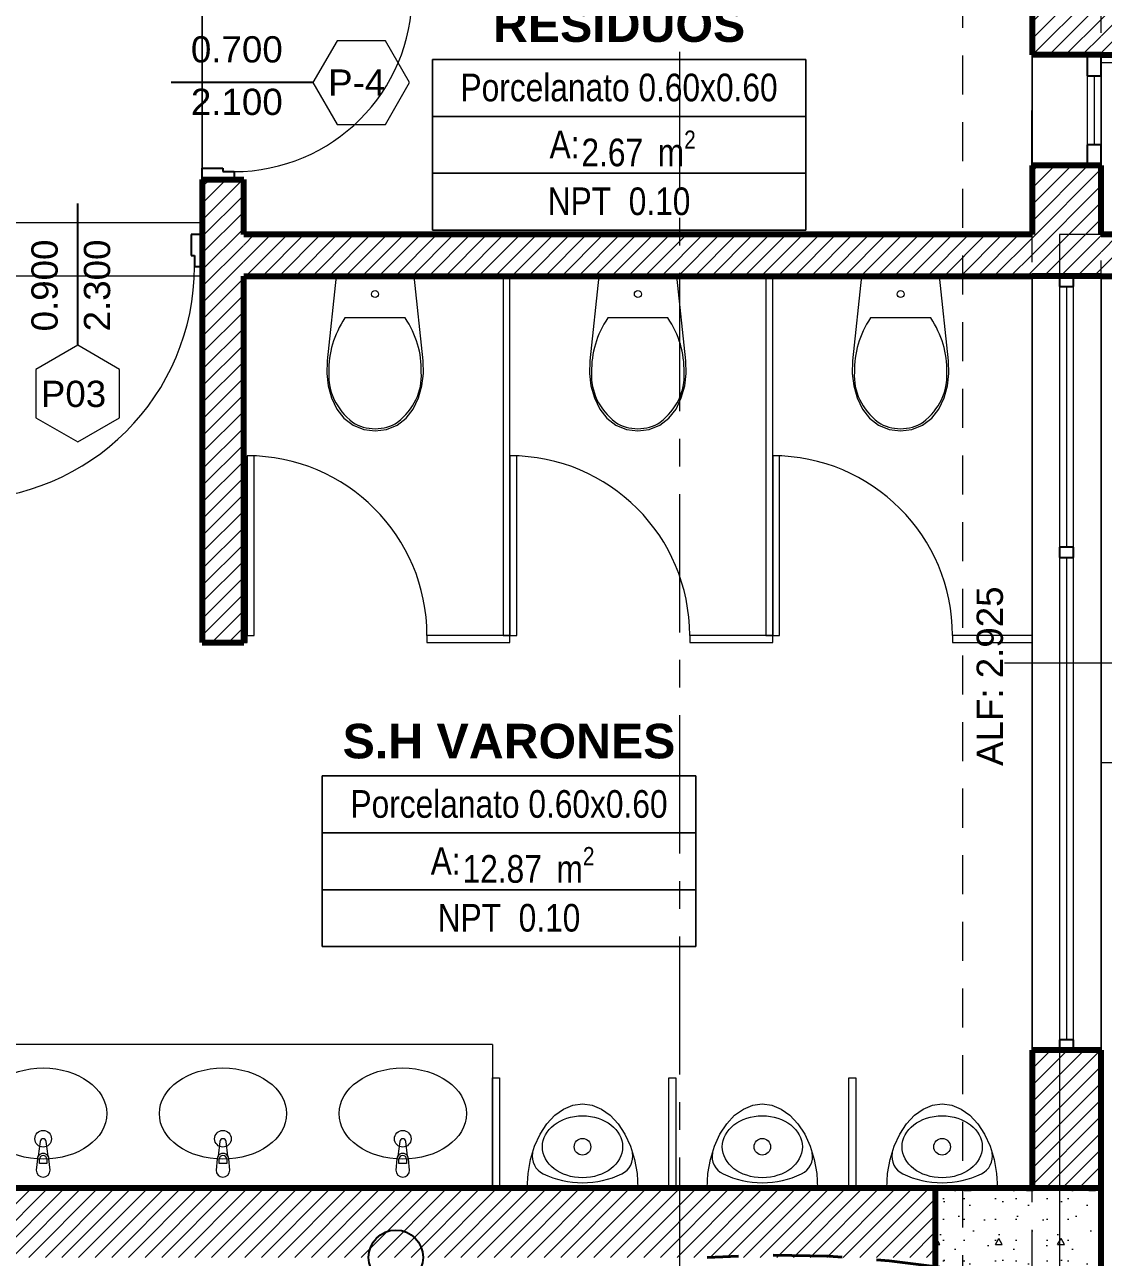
# Model space of a CAD drawing. Header units: inches. Extents: x -38 to 5698, y -33 to 92.
# Drawn here: x 47.678 to 51.578, y 11.45 to 15.91 of the extents above; entities that cross this region are included whole.
import ezdxf

# ---------------------------------------------------------------- set-up
doc = ezdxf.new("R2010")
doc.units = ezdxf.units.IN
doc.header["$MEASUREMENT"] = 0
doc.set_wipeout_variables(frame=1)
for name, pattern in [('Hidden Line', [0.195611, 0.141111, -0.0545]), ('HIDDENX2', [0.75, 0.5, -0.25]), ('Punto & Raya', [0.65, 0.5, -0.075, 0, -0.075]), ('Rayas', [0.282222, 0.141111, -0.141111]), ('Wipeout_Contour', [1, 0, -1])]:
    doc.linetypes.add(name, pattern=pattern)
for name, color, linetype in [('02 _ ARQ _ ALB _ Ejes Generales', 7, 'Continuous'), ('02 _ ARQ _ ZON _ Espacio.3D', 7, 'Continuous'), ('08 _ STR _ EXT _ 06 Columnas', 7, 'Continuous'), ('08 _ STR _ EXT _ 07 Losa Aligerada', 7, 'Continuous'), ('08 _ STR _ EXT _ 09 Vigas', 7, 'Continuous'), ('08 _ STR _ EXT _ 10 Vereda Exterior', 7, 'Continuous'), ('ESQUEMAS', 7, 'Continuous'), ('Estructura - 04 MURO', 253, 'Continuous'), ('Interior - Sanitarios', 7, 'Continuous'), ('Marcador - Secciones', 251, 'Continuous')]:
    doc.layers.add(name, color=color, linetype=linetype)
doc.layers.add('TOMA', color=140, linetype='Continuous', lineweight=40)
doc.styles.add('Estilo_Generado_4', font='swisse.ttf')
doc.styles.add('Estilo_Generado_8', font='arialbd.ttf')
doc.styles.add('Estilo_Generado_9', font='ARIALN.TTF')
pattern_1 = [(45, (0, 0), (-0.030052038, 0.030052038), [])]

msp = doc.modelspace()

# ---------------------------------------------------------------- hatches: boundary and pattern name
at = {"layer": '08 _ STR _ EXT _ 10 Vereda Exterior', "linetype": 'Continuous', "lineweight": 13}
h = msp.add_hatch(dxfattribs=at)
h.set_pattern_fill('RETÍCULA_100X100_0002', color=251, style=0, pattern_type=2)
h.set_pattern_definition([(360, (3.7574, 18.3027), (0, 2.53199), []), (90, (3.7574, 18.3027), (-3.6, 0), [])])
h.paths.add_polyline_path([(2.17, 3.6213), (4.2913, 1.5), (9.32, 1.5), (9.32, 6.5), (40.52, 6.5), (40.52, 1.5), (52.92, 1.5), (52.92, 19.0859), (51.57, 19.0859), (51.57, 7.2), (9.07, 7.2), (9.07, 7.85), (6.5201, 7.85, -0.414214), (6.2701, 8.1), (6.2701, 8.85, -0.414213), (6.5201, 9.1), (9.07, 9.1), (9.07, 12), (6.5201, 12, -0.414214), (6.2701, 12.25), (6.2701, 13, -0.414213), (6.5201, 13.25), (9.07, 13.25), (9.07, 16.15), (6.5201, 16.15, -0.414214), (6.2701, 16.4), (6.2701, 17.15, -0.414213), (6.5201, 17.4), (8.77, 17.4), (8.7706, 21.0499), (2.17, 21.0499)])

# ---------------------------------------------------------------- linework, layer by layer
at = {"layer": '02 _ ARQ _ ZON _ Espacio.3D', "color": 252, "linetype": 'Continuous', "lineweight": 13}
for p, q in [((50.5023, 15.7837), (49.152, 15.7837)), ((49.152, 15.7837), (49.152, 15.166)), ((49.152, 15.7837), (50.5023, 15.7837)), ((49.152, 15.5778), (49.152, 15.7837)), ((50.5023, 15.166), (50.5023, 15.7837)), ((50.5023, 15.7837), (50.5023, 15.5778)), ((50.5023, 15.5778), (49.152, 15.5778)), ((49.152, 15.5778), (50.5023, 15.5778)), ((49.152, 15.3719), (49.152, 15.5778)), ((50.5023, 15.5778), (50.5023, 15.3719)), ((50.5023, 15.3719), (49.152, 15.3719)), ((49.152, 15.3719), (50.5023, 15.3719)), ((49.152, 15.166), (49.152, 15.3719)), ((50.5023, 15.3719), (50.5023, 15.166)), ((49.152, 15.166), (50.5023, 15.166)), ((50.5023, 15.166), (49.152, 15.166)), ((50.1044, 13.1917), (48.7541, 13.1917)), ((48.7541, 13.1917), (48.7541, 12.574)), ((48.7541, 13.1917), (50.1044, 13.1917)), ((48.7541, 12.9858), (48.7541, 13.1917)), ((50.1044, 12.574), (50.1044, 13.1917)), ((50.1044, 13.1917), (50.1044, 12.9858)), ((50.1044, 12.9858), (48.7541, 12.9858)), ((48.7541, 12.9858), (50.1044, 12.9858)), ((48.7541, 12.7799), (48.7541, 12.9858)), ((50.1044, 12.9858), (50.1044, 12.7799)), ((50.1044, 12.7799), (48.7541, 12.7799)), ((48.7541, 12.7799), (50.1044, 12.7799)), ((48.7541, 12.574), (48.7541, 12.7799)), ((50.1044, 12.7799), (50.1044, 12.574)), ((48.7541, 12.574), (50.1044, 12.574)), ((50.1044, 12.574), (48.7541, 12.574))]:
    msp.add_line(p, q, dxfattribs=at)
at = {"layer": '02 _ ARQ _ ZON _ Espacio.3D', "color": 254, "linetype": 'Continuous', "lineweight": 0, "flags": 128}
msp.add_lwpolyline([(43.47, 17.4), (44.57, 17.4), (44.57, 16.25), (45.7699, 16.25), (45.7699, 15.5372), (47.42, 15.5372), (47.42, 15.1937), (48.32, 15.1937), (48.32, 15.5372), (48.32, 17.1), (47.82, 17.1), (47.82, 19.05)], dxfattribs=at)
at = {"layer": '02 _ ARQ _ ZON _ Espacio.3D', "color": 9, "linetype": 'Continuous', "lineweight": 5, "flags": 128}
for points in [[(48.47, 15.1499), (51.3199, 15.1499), (51.32, 16.0499), (48.32, 16.0499), (48.32, 15.3499), (48.47, 15.3499)], [(47.42, 14.9999), (47.42, 11.7), (51.32, 11.7), (51.32, 14.9999)]]:
    msp.add_lwpolyline(points, close=True, dxfattribs=at)
at = {"layer": '08 _ STR _ EXT _ 07 Losa Aligerada', "color": 7, "linetype": 'Rayas', "lineweight": 18, "flags": 128}
msp.add_lwpolyline([(8.17, 27.9392), (7.67, 27.9392), (7.67, 5.8), (25.2353, 5.8), (25.2353, 7.2), (30.4315, 7.2), (30.4315, 6.0005), (37.07, 6.0005), (37.07, 3.3753), (44.57, 3.3753), (44.57, 6.05), (52.32, 6.05), (52.32, 14.9999), (51.57, 14.9999), (51.57, 15.1499), (51.57, 15.7999), (51.57, 18.1001), (51.57, 18.1001), (51.57, 20.35), (46.67, 20.35), (46.67, 22.35), (46.67, 22.6), (46.67, 24.5), (46.67, 24.75), (46.67, 26.75), (51.57, 26.75), (51.57, 29.7), (51.57, 29.7), (51.57, 35.2005), (52.37, 35.2005), (52.52, 35.2005), (52.52, 41.1), (38.9553, 41.1), (38.9553, 40.8001), (34.0478, 40.8001), (34.0478, 40.5001), (23.37, 40.5001), (23.37, 43.8736), (16.2699, 43.8736), (16.2699, 39.9), (11.1201, 39.9), (11.1201, 40.95), (8.02, 40.95), (8.02, 37.7), (9.07, 37.7), (9.07, 33.9), (8.17, 33.9)], close=True, dxfattribs=at)
at = {"layer": '08 _ STR _ EXT _ 07 Losa Aligerada', "color": 7, "linetype": 'Continuous', "lineweight": 18, "flags": 128}
msp.add_lwpolyline([(9.07, 7.2), (51.57, 7.2), (51.57, 39.9), (9.07, 39.9)], dxfattribs=at)
at = {"layer": '08 _ STR _ EXT _ 10 Vereda Exterior', "color": 7, "linetype": 'Continuous', "lineweight": 18, "flags": 128}
msp.add_lwpolyline([(40.52, 1.5), (52.92, 1.5), (52.92, 19.0859), (51.57, 19.0859), (51.57, 7.2), (9.07, 7.2)], dxfattribs=at)
at = {"layer": 'Estructura - 04 MURO', "color": 152, "linetype": 'Continuous', "lineweight": 25}
for p, q in [((48.72, 15.6999), (48.2075, 15.6999)), ((47.87, 14.7499), (47.87, 15.2624))]:
    msp.add_line(p, q, dxfattribs=at)
at = {"layer": 'Estructura - 04 MURO', "color": 165, "linetype": 'Continuous', "lineweight": 25}
for p, q in [((51.52, 15.7249), (51.57, 15.7249)), ((51.57, 15.4749), (51.52, 15.4749)), ((48.32, 15.3899), (48.395, 15.3899)), ((48.395, 15.3899), (48.395, 15.3779)), ((48.395, 15.3779), (48.435, 15.3779)), ((48.28, 15.1499), (48.28, 15.0749)), ((48.28, 15.0749), (48.292, 15.0749)), ((48.292, 15.0749), (48.292, 15.0349)), ((51.42, 14.9624), (51.47, 14.9624)), ((51.47, 14.0188), (51.42, 14.0188)), ((51.42, 14.0188), (51.42, 14)), ((51.47, 14), (51.47, 14.0188)), ((51.42, 14), (51.42, 13.9813)), ((51.42, 13.9813), (51.47, 13.9813)), ((51.47, 13.9813), (51.47, 14)), ((51.47, 12.2375), (51.42, 12.2375))]:
    msp.add_line(p, q, dxfattribs=at)
at = {"layer": 'Estructura - 04 MURO', "color": 165, "linetype": 'Continuous', "lineweight": 15}
for p, q in [((51.52, 15.7249), (51.52, 15.4749)), ((51.545, 15.7249), (51.545, 15.4749)), ((51.57, 15.4749), (51.57, 15.7249)), ((51.42, 14.9624), (51.42, 14.0188)), ((51.445, 14.9624), (51.445, 14.0188)), ((51.47, 14.0188), (51.47, 14.9624)), ((51.42, 13.9813), (51.42, 12.2375)), ((51.445, 13.9813), (51.445, 12.2375)), ((51.47, 12.2375), (51.47, 13.9813)), ((51.9865, 13.6), (51.22, 13.6))]:
    msp.add_line(p, q, dxfattribs=at)
at = {"layer": 'Estructura - 04 MURO', "color": 251, "linetype": 'Continuous', "lineweight": 13, "flags": 128}
for points in [[(49.07, 15.6999), (48.9825, 15.8515), (48.8075, 15.8515), (48.72, 15.6999), (48.8075, 15.5484), (48.9825, 15.5484)], [(47.87, 14.3999), (48.0215, 14.4874), (48.0215, 14.6624), (47.87, 14.7499), (47.7184, 14.6624), (47.7184, 14.4874)]]:
    msp.add_lwpolyline(points, close=True, dxfattribs=at)
at = {"layer": 'Estructura - 04 MURO', "color": 7, "linetype": 'Continuous', "lineweight": 15}
for centre, radius, start, end in [((48.435, 16.0219), 0.644, 270.0004, 0.0004), ((47.448, 15.0349), 0.844, 270, 0)]:
    msp.add_arc(centre, radius, start, end, dxfattribs=at)
at = {"layer": 'Interior - Sanitarios', "color": 251, "linetype": 'Continuous', "lineweight": 13}
for p, q in [((48.945, 14.8485), (48.836, 14.8485)), ((49.0539, 14.8485), (48.945, 14.8485)), ((49.895, 14.8485), (49.786, 14.8485)), ((50.0039, 14.8485), (49.895, 14.8485)), ((50.845, 14.8485), (50.736, 14.8485)), ((50.9539, 14.8485), (50.845, 14.8485))]:
    msp.add_line(p, q, dxfattribs=at)
at = {"layer": 'Interior - Sanitarios', "color": 175, "linetype": 'Continuous', "lineweight": 13}
for p, q in [((49.42, 13.6999), (49.1325, 13.6999)), ((49.1325, 13.6999), (49.1325, 13.6749)), ((49.4325, 13.6999), (49.42, 13.6999)), ((49.4325, 13.6749), (49.4325, 13.6999)), ((50.37, 13.6999), (50.0825, 13.6999)), ((50.0825, 13.6999), (50.0825, 13.6749)), ((50.3825, 13.6999), (50.37, 13.6999)), ((50.3825, 13.6749), (50.3825, 13.6999)), ((49.1325, 13.6749), (49.42, 13.6749)), ((49.42, 13.6749), (49.4325, 13.6749)), ((50.0825, 13.6749), (50.37, 13.6749)), ((50.37, 13.6749), (50.3825, 13.6749))]:
    msp.add_line(p, q, dxfattribs=at)
at = {"layer": 'Interior - Sanitarios', "color": 205, "linetype": 'Continuous', "lineweight": 13}
for p, q in [((49.37, 12.2199), (47.42, 12.2199)), ((49.37, 12.2199), (49.37, 11.7)), ((47.7314, 11.7899), (47.7314, 11.8047)), ((47.7586, 11.7899), (47.7314, 11.7899)), ((47.7586, 11.8047), (47.7586, 11.7899)), ((48.3814, 11.7899), (48.3814, 11.8047)), ((48.4086, 11.7899), (48.3814, 11.7899)), ((48.4086, 11.8047), (48.4086, 11.7899)), ((49.0314, 11.7899), (49.0314, 11.8047)), ((49.0586, 11.7899), (49.0314, 11.7899)), ((49.0586, 11.8047), (49.0586, 11.7899)), ((49.37, 11.7), (47.42, 11.7))]:
    msp.add_line(p, q, dxfattribs=at)
at = {"layer": 'Interior - Sanitarios', "color": 251, "linetype": 'Continuous', "lineweight": 13, "flags": 128}
for points in [[(48.7756, 14.6032), (48.788, 14.5597), (48.807, 14.5186), (48.8326, 14.486), (48.8656, 14.4611), (48.9039, 14.4454), (48.945, 14.4399), (48.986, 14.4454), (49.0243, 14.4611), (49.0574, 14.486), (49.083, 14.5186), (49.102, 14.5597), (49.1144, 14.6032), (49.1199, 14.6481), (49.1183, 14.6933), (49.086, 14.9999), (48.804, 14.9999), (48.7716, 14.6933), (48.7701, 14.6481)], [(49.7256, 14.6032), (49.738, 14.5597), (49.757, 14.5186), (49.7826, 14.486), (49.8156, 14.4611), (49.8539, 14.4454), (49.895, 14.4399), (49.936, 14.4454), (49.9743, 14.4611), (50.0074, 14.486), (50.033, 14.5186), (50.052, 14.5597), (50.0644, 14.6032), (50.0699, 14.6481), (50.0683, 14.6933), (50.036, 14.9999), (49.754, 14.9999), (49.7216, 14.6933), (49.7201, 14.6481)], [(50.6756, 14.6032), (50.688, 14.5597), (50.707, 14.5186), (50.7326, 14.486), (50.7656, 14.4611), (50.8039, 14.4454), (50.845, 14.4399), (50.886, 14.4454), (50.9243, 14.4611), (50.9574, 14.486), (50.983, 14.5186), (51.002, 14.5597), (51.0144, 14.6032), (51.0199, 14.6481), (51.0183, 14.6933), (50.986, 14.9999), (50.704, 14.9999), (50.6716, 14.6933), (50.6701, 14.6481)]]:
    msp.add_lwpolyline(points, close=True, dxfattribs=at)
at = {"layer": 'Interior - Sanitarios', "color": 175, "linetype": 'Continuous', "lineweight": 13, "flags": 128}
for points in [[(49.4325, 14.9999), (49.4075, 14.9999), (49.4075, 13.6999), (49.4325, 13.6999)], [(50.3825, 14.9999), (50.3575, 14.9999), (50.3575, 13.6999), (50.3825, 13.6999)], [(48.4825, 13.6749), (48.4825, 13.6999), (48.47, 13.6999), (48.47, 13.6749)], [(51.32, 13.6749), (51.32, 13.6999), (51.0325, 13.6999), (51.0325, 13.6749)]]:
    msp.add_lwpolyline(points, close=True, dxfattribs=at)
at = {"layer": 'Interior - Sanitarios', "color": 7, "linetype": 'Continuous', "lineweight": 13, "flags": 128}
for points in [[(48.5075, 13.6999), (48.5075, 14.3499), (48.4825, 14.3499), (48.4825, 13.6999)], [(49.4575, 13.6999), (49.4575, 14.3499), (49.4325, 14.3499), (49.4325, 13.6999)], [(50.4075, 13.6999), (50.4075, 14.3499), (50.3825, 14.3499), (50.3825, 13.6999)]]:
    msp.add_lwpolyline(points, close=True, dxfattribs=at)
at = {"layer": 'Interior - Sanitarios', "color": 205, "linetype": 'Continuous', "lineweight": 13, "flags": 128}
for points in [[(49.395, 11.7), (49.37, 11.7), (49.37, 12.1), (49.395, 12.1)], [(50.0325, 11.7), (50.0075, 11.7), (50.0075, 12.1), (50.0325, 12.1)], [(50.6825, 11.7), (50.6575, 11.7), (50.6575, 12.1), (50.6825, 12.1)], [(49.495, 11.7), (49.498, 11.753), (49.5071, 11.8043), (49.5218, 11.8525), (49.5418, 11.8961), (49.5664, 11.9336), (49.595, 11.9641), (49.6266, 11.9866), (49.6603, 12.0004), (49.695, 12.005), (49.7297, 12.0004), (49.7634, 11.9866), (49.795, 11.9641), (49.8236, 11.9336), (49.8482, 11.8961), (49.8682, 11.8525), (49.8829, 11.8043), (49.892, 11.753), (49.895, 11.7), (49.695, 11.7)], [(50.145, 11.7), (50.148, 11.753), (50.1571, 11.8043), (50.1718, 11.8525), (50.1918, 11.8961), (50.2164, 11.9336), (50.245, 11.9641), (50.2766, 11.9866), (50.3103, 12.0004), (50.345, 12.005), (50.3797, 12.0004), (50.4134, 11.9866), (50.445, 11.9641), (50.4736, 11.9336), (50.4982, 11.8961), (50.5182, 11.8525), (50.5329, 11.8043), (50.542, 11.753), (50.545, 11.7), (50.345, 11.7)], [(50.795, 11.7), (50.798, 11.753), (50.8071, 11.8043), (50.8218, 11.8525), (50.8418, 11.8961), (50.8664, 11.9336), (50.895, 11.9641), (50.9266, 11.9866), (50.9603, 12.0004), (50.995, 12.005), (51.0297, 12.0004), (51.0634, 11.9866), (51.095, 11.9641), (51.1236, 11.9336), (51.1482, 11.8961), (51.1682, 11.8525), (51.1829, 11.8043), (51.192, 11.753), (51.195, 11.7), (50.995, 11.7)]]:
    msp.add_lwpolyline(points, close=True, dxfattribs=at)
for points in [[(47.77, 11.765), (47.766, 11.8069, 0.12102), (47.7627, 11.8164), (47.7561, 11.8694, 0.882566), (47.7339, 11.8694), (47.7272, 11.8164, 0.12102), (47.724, 11.8069), (47.72, 11.765, 1)], [(48.42, 11.765), (48.416, 11.8069, 0.12102), (48.4127, 11.8164), (48.4061, 11.8694, 0.882566), (48.3839, 11.8694), (48.3772, 11.8164, 0.12102), (48.374, 11.8069), (48.37, 11.765, 1)], [(49.07, 11.765), (49.066, 11.8069, 0.12102), (49.0627, 11.8164), (49.0561, 11.8694, 0.882566), (49.0339, 11.8694), (49.0272, 11.8164, 0.12102), (49.024, 11.8069), (49.02, 11.765, 1)]]:
    msp.add_lwpolyline(points, format="xyb", close=True, dxfattribs=at)
at = {"layer": 'Interior - Sanitarios', "color": 251, "linetype": 'Continuous', "lineweight": 13}
for centre in [(48.945, 14.9349), (49.895, 14.9349), (50.845, 14.9349)]:
    msp.add_circle(centre, 0.0127, dxfattribs=at)
at = {"layer": 'Interior - Sanitarios', "color": 205, "linetype": 'Continuous', "lineweight": 13}
for centre in [(47.745, 11.8789), (48.395, 11.8789), (49.045, 11.8789), (49.695, 11.85), (50.345, 11.85), (50.995, 11.85)]:
    msp.add_circle(centre, 0.03, dxfattribs=at)
at = {"layer": 'Interior - Sanitarios', "color": 7, "linetype": 'Continuous', "lineweight": 13}
for centre in [(48.4825, 13.6999), (49.4325, 13.6999), (50.3825, 13.6999)]:
    msp.add_arc(centre, 0.65, 0, 90, dxfattribs=at)
at = {"layer": 'Interior - Sanitarios', "color": 205, "linetype": 'Continuous', "lineweight": 13}
for centre, radius, start, end in [((47.745, 11.805), 0.0211, 32.771, 147.229), ((47.745, 11.8047), 0.0136, 0, 180), ((48.395, 11.805), 0.0211, 32.771, 147.229), ((48.395, 11.8047), 0.0136, 0, 180), ((49.045, 11.805), 0.0211, 32.771, 147.229), ((49.045, 11.8047), 0.0136, 0, 180), ((49.5832, 11.8153), 0.07, 169.1855, 244.5474), ((49.8068, 11.8153), 0.07, 295.4526, 10.8145), ((50.2332, 11.8153), 0.07, 169.1855, 244.5474), ((50.4568, 11.8153), 0.07, 295.4526, 10.8145), ((50.8832, 11.8153), 0.07, 169.1855, 244.5474), ((51.1068, 11.8153), 0.07, 295.4526, 10.8145), ((49.695, 12.0501), 0.3301, 244.5474, 270), ((49.695, 12.0501), 0.3301, 270, 295.4526), ((50.345, 12.0501), 0.3301, 244.5474, 270), ((50.345, 12.0501), 0.3301, 270, 295.4526), ((50.995, 12.0501), 0.3301, 244.5474, 270), ((50.995, 12.0501), 0.3301, 270, 295.4526)]:
    msp.add_arc(centre, radius, start, end, dxfattribs=at)
at = {"layer": 'Interior - Sanitarios', "color": 251, "linetype": 'Continuous', "lineweight": 13}
for centre, major_axis, start_param, end_param in [((49.2031, 14.6605), (0.4253, 0), 2.612188, 3.165208), ((48.6869, 14.6605), (0.4253, 0), 6.259567, 6.812588), ((50.1531, 14.6605), (0.4253, 0), 2.612188, 3.165208), ((49.6369, 14.6605), (0.4253, 0), 6.259567, 6.812588), ((51.1031, 14.6605), (0.4253, 0), 2.612188, 3.165208), ((50.5869, 14.6605), (0.4253, 0), 6.259567, 6.812588), ((49.0344, 14.6392), (0.2569, 0), 3.085861, 3.98645), ((48.8555, 14.6392), (0.2569, 0), 5.438324, 6.338913), ((49.9844, 14.6392), (0.2569, 0), 3.085861, 3.98645), ((49.8055, 14.6392), (0.2569, 0), 5.438324, 6.338913), ((50.9344, 14.6392), (0.2569, 0), 3.085861, 3.98645), ((50.7555, 14.6392), (0.2569, 0), 5.438324, 6.338913), ((48.9458, 14.5688), (0.1385, 0), 4.079884, 4.706528), ((48.9442, 14.5688), (0.1385, 0), 4.71825, 5.344894), ((49.8958, 14.5688), (0.1385, 0), 4.079884, 4.706528), ((49.8942, 14.5688), (0.1385, 0), 4.71825, 5.344894), ((50.8458, 14.5688), (0.1385, 0), 4.079884, 4.706528), ((50.8442, 14.5688), (0.1385, 0), 4.71825, 5.344894)]:
    msp.add_ellipse(centre, major_axis=major_axis, ratio=0.875546, start_param=start_param, end_param=end_param, dxfattribs=at)
at = {"layer": 'Interior - Sanitarios', "color": 205, "linetype": 'Continuous', "lineweight": 13}
for centre, major_axis, ratio in [((47.745, 11.97), (0.23, 0), 0.717391), ((48.395, 11.97), (0.23, 0), 0.717391), ((49.045, 11.97), (0.23, 0), 0.717391), ((49.695, 11.85), (0.145, 0), 0.772414), ((50.345, 11.85), (0.145, 0), 0.772414), ((50.995, 11.85), (0.145, 0), 0.772414)]:
    msp.add_ellipse(centre, major_axis=major_axis, ratio=ratio, dxfattribs=at)

# ---------------------------------------------------------------- texts
at = {"layer": '02 _ ARQ _ ZON _ Espacio.3D', "color": 252, "lineweight": 25, "attachment_point": 2}
for s, insert, char_height, style in [('\\A1;{\\pqc;\\pt0;\\fArial|b1|i0|c0|p34;RESIDUOS}', (49.8271, 15.9721), 0.125, 'Estilo_Generado_8'), ('\\A1;{\\pqc;\\pt0;\\fArial Narrow|b0|i0|c0|p34;}', (49.2502, 15.7631), 0.1, 'Estilo_Generado_9'), ('\\A1;{\\pqc;\\pt0;\\fArial Narrow|b0|i0|c0|p34;Porcelanato 0.60x0.60}', (49.8271, 15.7322), 0.1, 'Estilo_Generado_9'), ('\\A1;{\\pqc;\\pt0;\\fArial Narrow|b0|i0|c0|p34;A: }', (49.63, 15.5259), 0.1, 'Estilo_Generado_9'), ('\\A1;{\\pqc;\\pt0,0.3;\\fArial Narrow|b0|i0|c0|p34;2.67\\fArial Narrow|b0|i0|c0|p34;\\A1{\\H.66x;\\S^  ;}\\fArial Narrow|b0|i0|c0|p34; m\\fArial Narrow|b0|i0|c0|p34;\\A1{\\H.66x;\\S2^  ;}}', (49.8977, 15.5264), 0.1, 'Estilo_Generado_9'), ('\\A1;{\\pqc;\\pt0;\\fArial Narrow|b0|i0|c0|p34;}', (49.5674, 15.3513), 0.1, 'Estilo_Generado_9'), ('\\A1;{\\pqc;\\pt0;\\fArial Narrow|b0|i0|c0|p34;NPT  0.10}', (49.8271, 15.3205), 0.1, 'Estilo_Generado_9'), ('\\A1;{\\pqc;\\pt0;\\fArial|b1|i0|c0|p34;S.H VARONES}', (49.4292, 13.3801), 0.125, 'Estilo_Generado_8'), ('\\A1;{\\pqc;\\pt0;\\fArial|b1|i0|c0|p34;}', (50.011, 13.4087), 0.125, 'Estilo_Generado_8'), ('\\A1;{\\pqc;\\pt0;\\fArial Narrow|b0|i0|c0|p34;}', (48.8523, 13.1711), 0.1, 'Estilo_Generado_9'), ('\\A1;{\\pqc;\\pt0;\\fArial Narrow|b0|i0|c0|p34;Porcelanato 0.60x0.60}', (49.4292, 13.1402), 0.1, 'Estilo_Generado_9'), ('\\A1;{\\pqc;\\pt0;\\fArial Narrow|b0|i0|c0|p34;A: }', (49.2001, 12.9339), 0.1, 'Estilo_Generado_9'), ('\\A1;{\\pqc;\\pt0,0.3;\\fArial Narrow|b0|i0|c0|p34;12.87\\fArial Narrow|b0|i0|c0|p34;\\A1{\\H.66x;\\S^  ;}\\fArial Narrow|b0|i0|c0|p34; m\\fArial Narrow|b0|i0|c0|p34;\\A1{\\H.66x;\\S2^  ;}}', (49.4998, 12.9344), 0.1, 'Estilo_Generado_9'), ('\\A1;{\\pqc;\\pt0;\\fArial Narrow|b0|i0|c0|p34;}', (49.1695, 12.7593), 0.1, 'Estilo_Generado_9'), ('\\A1;{\\pqc;\\pt0;\\fArial Narrow|b0|i0|c0|p34;NPT  0.10}', (49.4292, 12.7285), 0.1, 'Estilo_Generado_9')]:
    msp.add_mtext(s, dxfattribs=dict(at, insert=insert, char_height=char_height, style=style))
at = {"layer": 'Estructura - 04 MURO', "color": 251, "lineweight": 25, "char_height": 0.095, "attachment_point": 7, "style": 'Estilo_Generado_4'}
for s, insert, rotation in [('\\A1;{\\pql;\\pt0;\\fSwis721 Ex BT|b0|i0|c0|p34;0.700\\fSwis721 Ex BT|b0|i0|c0|p34;\\A1{\\H.66x;\\S^  ;}\\fSwis721 Ex BT|b0|i0|c0|p34;\\fSwis721 Ex BT|b0|i0|c0|p34;}', (48.2791, 15.745), 0.0004), ('\\A1;{\\pql;\\pt0;\\fSwis721 Ex BT|b0|i0|c0|p34;P-4\\fSwis721 Ex BT|b0|i0|c0|p34;\\fSwis721 Ex BT|b0|i0|c0|p34;\\fSwis721 Ex BT|b0|i0|c0|p34;}', (48.7751, 15.6524), 0.0004), ('\\A1;{\\pql;\\pt0;\\fSwis721 Ex BT|b0|i0|c0|p34;2.100\\fSwis721 Ex BT|b0|i0|c0|p34;\\A1{\\H.66x;\\S^  ;}\\fSwis721 Ex BT|b0|i0|c0|p34;\\fSwis721 Ex BT|b0|i0|c0|p34;}', (48.2791, 15.555), 0.0004), ('\\A1;{\\pql;\\pt0;\\fSwis721 Ex BT|b0|i0|c0|p34;0.900\\fSwis721 Ex BT|b0|i0|c0|p34;\\A1{\\H.66x;\\S^  ;}\\fSwis721 Ex BT|b0|i0|c0|p34;\\fSwis721 Ex BT|b0|i0|c0|p34;}', (47.8251, 14.7999), 90), ('\\A1;{\\pql;\\pt0;\\fSwis721 Ex BT|b0|i0|c0|p34;2.300\\fSwis721 Ex BT|b0|i0|c0|p34;\\A1{\\H.66x;\\S^  ;}\\fSwis721 Ex BT|b0|i0|c0|p34;\\fSwis721 Ex BT|b0|i0|c0|p34;}', (48.0149, 14.7999), 90), ('\\A1;{\\pql;\\pt0;\\fSwis721 Ex BT|b0|i0|c0|p34;ALF: 2.925\\fSwis721 Ex BT|b0|i0|c0|p34;\\A1{\\H.66x;\\S^  ;}\\fSwis721 Ex BT|b0|i0|c0|p34;\\fSwis721 Ex BT|b0|i0|c0|p34;}', (51.2426, 13.2278), 90)]:
    msp.add_mtext(s, dxfattribs=dict(at, insert=insert, rotation=rotation))
at = {"layer": 'Estructura - 04 MURO', "color": 251, "lineweight": 25, "insert": (47.7366, 14.525), "char_height": 0.095, "attachment_point": 7, "style": 'Estilo_Generado_4'}
msp.add_mtext('\\A1;{\\pql;\\pt0;\\fSwis721 Ex BT|b0|i0|c0|p34;P03\\fSwis721 Ex BT|b0|i0|c0|p34;\\fSwis721 Ex BT|b0|i0|c0|p34;\\fSwis721 Ex BT|b0|i0|c0|p34;}', dxfattribs=at)

# ---------------------------------------------------------------- next in the draw order: wipeouts: each hides what was drawn before it
at = {"color": 254, "linetype": 'Wipeout_Contour', "lineweight": 0, "ltscale": 215.629572}
msp.add_wipeout([(51.32, 16.4), (51.32, 15.7999), (51.57, 15.7999), (51.57, 16.4)], dxfattribs=at).dxf.layer = 'Estructura - 04 MURO'
at = {"color": 254, "linetype": 'Wipeout_Contour', "lineweight": 0, "ltscale": 214.581397}
msp.add_wipeout([(51.32, 15.3999), (51.32, 14.9999), (51.57, 14.9999), (51.57, 15.3999)], dxfattribs=at).dxf.layer = 'Estructura - 04 MURO'
at = {"color": 254, "linetype": 'Wipeout_Contour', "lineweight": 0, "ltscale": 202.121904}
msp.add_wipeout([(48.47, 15.3499), (48.32, 15.3499), (48.32, 13.6749), (48.47, 13.6749)], dxfattribs=at).dxf.layer = 'Estructura - 04 MURO'
at = {"color": 254, "linetype": 'Wipeout_Contour', "lineweight": 0, "ltscale": 421.317238}
msp.add_wipeout([(51.32, 11.7), (51.57, 11.7), (51.57, 11.3), (51.32, 11.3), (51.32, 9), (51.57, 9), (51.57, 12.2), (51.32, 12.2)], dxfattribs=at).dxf.layer = 'Estructura - 04 MURO'
at = {"color": 254, "linetype": 'Wipeout_Contour', "lineweight": 0, "ltscale": 201.861553}
msp.add_wipeout([(50.97, 11.7), (47.27, 11.7), (47.27, 11.45), (50.97, 11.45)], dxfattribs=at).dxf.layer = 'Estructura - 04 MURO'

# ---------------------------------------------------------------- next in the draw order: hatches: boundary and pattern name
at = {"layer": '08 _ STR _ EXT _ 06 Columnas', "linetype": 'Continuous', "lineweight": 9}
h = msp.add_hatch(dxfattribs=at)
h.set_pattern_fill('HORMIGÓN_EN_MASA_0002', style=0, pattern_type=2)
h.set_pattern_definition([(0, (0, 0), (0, 0.3897114), [0.024375, -0.200625]), (0, (0.1125, 0.19486), (0, 0.3897114), [0.024375, -0.200625]), (60, (0, 0), (-0.3375, 0.1948557), [0.024375, -0.200625]), (60, (0.225, 0), (-0.3375, 0.1948557), [0.024375, -0.200625]), (120, (0.02437, 0), (0.3375, 0.1948557), [0.024375, -0.200625]), (120, (0.24938, 0), (0.3375, 0.1948557), [0.024375, -0.200625]), (0, (0, 0.0375), (0, 0.075), [0, -0.075, 0, -0.1125]), (45, (0.0375, 0.0375), (-0.05303301, 0.05303301), [0, -0.05625, 0, -0.09375])])
h.paths.add_polyline_path([(51.57, 11.3), (51.57, 11.7), (50.97, 11.7), (50.97, 11.3)])
at = {"layer": 'Estructura - 04 MURO', "linetype": 'Continuous', "lineweight": 5}
h = msp.add_hatch(dxfattribs=at)
h.set_pattern_fill('LADRILLO_COMÚN_0002', color=252, style=0, pattern_type=2)
h.set_pattern_definition(pattern_1)
h.paths.add_polyline_path([(51.32, 16.4), (51.32, 15.7999), (51.57, 15.7999), (51.57, 16.4)])
h = msp.add_hatch(dxfattribs=at)
h.set_pattern_fill('LADRILLO_COMÚN_0002', color=252, style=0, pattern_type=2)
h.set_pattern_definition(pattern_1)
h.paths.add_polyline_path([(51.32, 15.3999), (51.32, 14.9999), (51.57, 14.9999), (51.57, 15.3999)])
h = msp.add_hatch(dxfattribs=at)
h.set_pattern_fill('LADRILLO_COMÚN_0002', color=252, style=0, pattern_type=2)
h.set_pattern_definition(pattern_1)
h.paths.add_polyline_path([(48.47, 15.3499), (48.32, 15.3499), (48.32, 13.6749), (48.47, 13.6749)])
h = msp.add_hatch(dxfattribs=at)
h.set_pattern_fill('LADRILLO_COMÚN_0002', color=252, style=0, pattern_type=2)
h.set_pattern_definition(pattern_1)
h.paths.add_polyline_path([(48.32, 15.1499), (48.32, 14.9999), (48.32, 14.9999), (48.32, 15.1499)])
h = msp.add_hatch(dxfattribs=at)
h.set_pattern_fill('LADRILLO_COMÚN_0002', color=252, style=0, pattern_type=2)
h.set_pattern_definition(pattern_1)
h.paths.add_polyline_path([(51.32, 11.7), (51.57, 11.7), (51.57, 11.3), (51.32, 11.3), (51.32, 9), (51.57, 9), (51.57, 12.2), (51.32, 12.2)])
h = msp.add_hatch(dxfattribs=at)
h.set_pattern_fill('LADRILLO_COMÚN_0002', color=252, style=0, pattern_type=2)
h.set_pattern_definition(pattern_1)
h.paths.add_polyline_path([(50.97, 11.7), (47.27, 11.7), (47.27, 11.45), (50.97, 11.45)])

# ---------------------------------------------------------------- next in the draw order: linework, layer by layer
msp.add_circle((49.02, 11.45), 0.0987)
at = {"layer": '08 _ STR _ EXT _ 06 Columnas', "color": 7, "linetype": 'Continuous', "lineweight": 80, "flags": 128}
msp.add_lwpolyline([(51.57, 11.3), (51.57, 11.7), (50.97, 11.7), (50.97, 11.3)], close=True, dxfattribs=at)
at = {"layer": 'Estructura - 04 MURO', "color": 7, "linetype": 'Continuous', "lineweight": 80}
for p, q in [((51.52, 15.7999), (51.32, 15.7999)), ((51.52, 15.7999), (51.32, 15.7999)), ((51.57, 15.7999), (51.52, 15.7999)), ((51.57, 15.7999), (51.52, 15.7999)), ((51.57, 15.7999), (51.52, 15.7999)), ((51.52, 15.3999), (51.32, 15.3999)), ((51.52, 15.3999), (51.32, 15.3999)), ((51.57, 15.3999), (51.52, 15.3999)), ((51.57, 15.3999), (51.52, 15.3999)), ((51.57, 15.3999), (51.52, 15.3999)), ((48.32, 15.3499), (48.435, 15.3499)), ((48.32, 15.3499), (48.435, 15.3499)), ((48.32, 15.3499), (48.435, 15.3499)), ((48.435, 15.3499), (48.47, 15.3499)), ((48.435, 15.3499), (48.47, 15.3499)), ((48.32, 15.1499), (48.32, 15.0349)), ((48.32, 15.1499), (48.32, 15.0349)), ((48.32, 15.1499), (48.32, 15.0349)), ((48.32, 15.0349), (48.32, 14.9999)), ((48.32, 15.0349), (48.32, 14.9999)), ((51.42, 14.9999), (51.32, 14.9999)), ((51.42, 14.9999), (51.32, 14.9999)), ((51.47, 14.9999), (51.42, 14.9999)), ((51.47, 14.9999), (51.42, 14.9999)), ((51.47, 14.9999), (51.42, 14.9999)), ((51.57, 14.9999), (51.47, 14.9999)), ((51.57, 14.9999), (51.47, 14.9999)), ((51.42, 12.2), (51.32, 12.2)), ((51.42, 12.2), (51.32, 12.2)), ((51.47, 12.2), (51.42, 12.2)), ((51.47, 12.2), (51.42, 12.2)), ((51.47, 12.2), (51.42, 12.2)), ((51.57, 12.2), (51.47, 12.2)), ((51.57, 12.2), (51.47, 12.2))]:
    msp.add_line(p, q, dxfattribs=at)
at = {"layer": 'Estructura - 04 MURO', "color": 165, "linetype": 'Continuous', "lineweight": 15}
for p, q in [((51.32, 15.7999), (51.32, 15.3999)), ((51.57, 15.7999), (51.57, 15.3999)), ((51.32, 14.9999), (51.32, 12.2)), ((51.57, 14.9999), (51.57, 12.2))]:
    msp.add_line(p, q, dxfattribs=at)
at = {"layer": 'Estructura - 04 MURO', "color": 165, "linetype": 'Continuous', "lineweight": 25}
for p, q in [((51.52, 15.7999), (51.52, 15.7249)), ((51.57, 15.7249), (51.57, 15.7999)), ((51.52, 15.4749), (51.52, 15.3999)), ((51.57, 15.3999), (51.57, 15.4749)), ((48.32, 15.3499), (48.32, 15.3899)), ((48.435, 15.3499), (48.32, 15.3499)), ((48.435, 15.3779), (48.435, 15.3499)), ((48.32, 15.1499), (48.28, 15.1499)), ((48.32, 15.0349), (48.32, 15.1499)), ((48.292, 15.0349), (48.32, 15.0349)), ((51.42, 14.9999), (51.42, 14.9624)), ((51.47, 14.9624), (51.47, 14.9999)), ((51.42, 12.2375), (51.42, 12.2)), ((51.47, 12.2), (51.47, 12.2375))]:
    msp.add_line(p, q, dxfattribs=at)
at = {"layer": 'Estructura - 04 MURO', "color": 7, "linetype": 'Continuous', "lineweight": 80, "flags": 128}
for points in [[(51.32, 16.0499), (51.32, 15.7999)], [(51.32, 15.3999), (51.32, 15.1499)], [(51.57, 15.1499), (51.57, 15.3999)], [(48.32, 15.3499), (48.32, 15.1499)], [(48.47, 15.1499), (48.47, 15.3499)], [(48.32, 14.9999), (48.32, 13.6749)], [(48.47, 13.6749), (48.47, 14.9999)], [(48.32, 13.6749), (48.47, 13.6749)], [(51.32, 12.2), (51.32, 11.7)], [(51.57, 9), (51.57, 12.2)], [(50.97, 11.7), (47.42, 11.7)]]:
    msp.add_lwpolyline(points, dxfattribs=at)
at = {"layer": 'TOMA', "color": 2, "linetype": 'HIDDENX2', "ltscale": 0.5}
msp.add_arc((50.4001, 7.3915, -0.0032), 4.0665, 44.4324, 93.5906, dxfattribs=at)

# ---------------------------------------------------------------- next in the draw order: wipeouts: each hides what was drawn before it
at = {"color": 254, "linetype": 'Wipeout_Contour', "lineweight": 0, "ltscale": 218.130917}
msp.add_wipeout([(51.57, 15.7999), (52.77, 15.7999), (52.77, 15.9499), (51.57, 15.9499)], dxfattribs=at).dxf.layer = 'Estructura - 04 MURO'
at = {"color": 254, "linetype": 'Wipeout_Contour', "lineweight": 0, "ltscale": 208.490676}
msp.add_wipeout([(48.47, 15.1499), (48.47, 14.9999), (51.32, 14.9999), (51.32, 15.1499)], dxfattribs=at).dxf.layer = 'Estructura - 04 MURO'
at = {"color": 254, "linetype": 'Wipeout_Contour', "lineweight": 0, "ltscale": 216.070525}
msp.add_wipeout([(51.5699, 15.1499), (51.5699, 14.9999), (52.17, 14.9999), (52.17, 15.1499)], dxfattribs=at).dxf.layer = 'Estructura - 04 MURO'

# ---------------------------------------------------------------- next in the draw order: hatches: boundary and pattern name
at = {"layer": 'Estructura - 04 MURO', "linetype": 'Continuous', "lineweight": 5}
h = msp.add_hatch(dxfattribs=at)
h.set_pattern_fill('LADRILLO_COMÚN_0002', color=252, style=0, pattern_type=2)
h.set_pattern_definition(pattern_1)
h.paths.add_polyline_path([(51.57, 15.7999), (52.77, 15.7999), (52.77, 15.9499), (51.57, 15.9499)])
h = msp.add_hatch(dxfattribs=at)
h.set_pattern_fill('LADRILLO_COMÚN_0002', color=252, style=0, pattern_type=2)
h.set_pattern_definition(pattern_1)
h.paths.add_polyline_path([(48.47, 15.1499), (48.47, 14.9999), (51.32, 14.9999), (51.32, 15.1499)])
h = msp.add_hatch(dxfattribs=at)
h.set_pattern_fill('LADRILLO_COMÚN_0002', color=252, style=0, pattern_type=2)
h.set_pattern_definition(pattern_1)
h.paths.add_polyline_path([(51.5699, 15.1499), (51.5699, 14.9999), (52.17, 14.9999), (52.17, 15.1499)])

# ---------------------------------------------------------------- next in the draw order: linework, layer by layer
at = {"layer": '02 _ ARQ _ ALB _ Ejes Generales', "color": 252, "linetype": 'Punto & Raya', "lineweight": 13}
msp.add_line((51.32, 3.05), (51.32, 44.9), dxfattribs=at)
at = {"layer": '08 _ STR _ EXT _ 09 Vigas', "color": 251, "linetype": 'Hidden Line', "lineweight": 13}
for p, q in [((51.57, 7.2), (51.57, 20.7)), ((51.07, 7.7), (51.07, 16.9))]:
    msp.add_line(p, q, dxfattribs=at)
at = {"layer": 'ESQUEMAS', "color": 7, "linetype": 'Continuous', "lineweight": 13, "flags": 128}
msp.add_lwpolyline([(51.42, 7.35), (9.22, 7.35), (9.22, 8.15), (6.5201, 8.15), (6.5201, 8.9), (9.22, 8.9), (9.22, 12.275), (6.5201, 12.275), (6.5201, 13.025), (9.22, 13.025), (9.22, 16.4), (6.5201, 16.4), (6.5201, 17.15), (9.22, 17.15), (9.22, 30.9531), (8.25, 30.9531), (8.25, 33.82), (9.22, 33.82), (9.22, 39.75), (51.42, 39.75), (51.42, 17.9501), (52.77, 17.9501), (52.77, 15.1499), (51.42, 15.1499)], close=True, dxfattribs=at)
at = {"layer": 'Estructura - 04 MURO', "color": 7, "linetype": 'Continuous', "lineweight": 80, "flags": 128}
for points in [[(51.57, 15.7999), (52.77, 15.7999)], [(51.32, 15.1499), (48.47, 15.1499)], [(52.17, 15.1499), (51.5699, 15.1499)], [(48.47, 14.9999), (51.32, 14.9999)], [(51.5699, 14.9999), (52.17, 14.9999)]]:
    msp.add_lwpolyline(points, dxfattribs=at)
at = {"layer": 'Marcador - Secciones', "color": 251, "linetype": 'Punto & Raya', "lineweight": 13}
msp.add_line((50.0454, 46.2111), (50.0454, 0.9472), dxfattribs=at)

doc.saveas('drawing.dxf')
